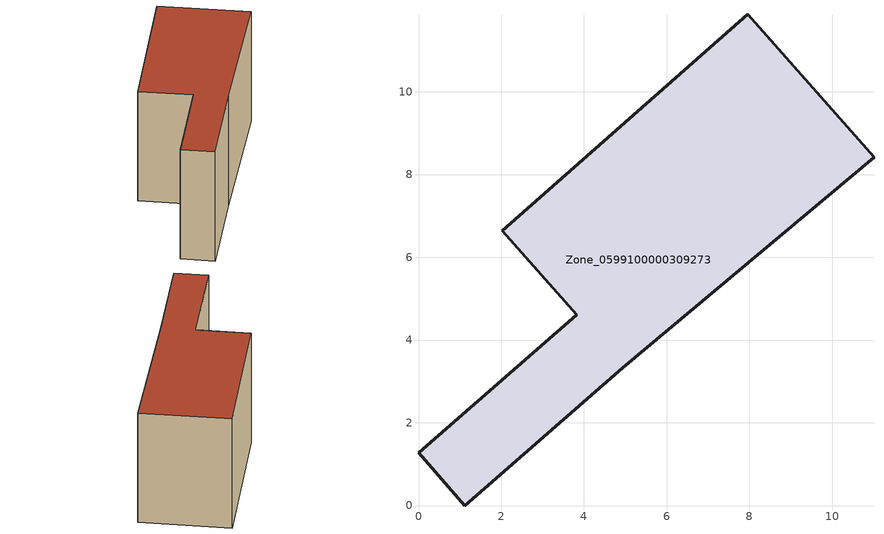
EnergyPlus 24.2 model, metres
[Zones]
Zone_0599100000309273
 floor ground (C_G): 4.94,3.33 1.12,0 0,1.28 3.82,4.61 2.02,6.64 7.96,11.87 11.01,8.42 z0
 wall outside (C_F): 1.12,0 4.94,3.33 11.01,8.42 7.96,11.87 2.02,6.64 3.82,4.61 0,1.28 1.12,0 z0:6.22
 roof outside (C_R): 3.82,4.61 0,1.28 1.12,0 4.94,3.33 11.01,8.42 7.96,11.87 2.02,6.64 z6.22
[BUILDING]
Pand.0599100000309273: North Axis=0; Terrain=City; Loads Convergence Tolerance Value=0.04; Temperature Convergence Tolerance Value=0.4; Solar Distribution=FullExterior; Maximum Number of Warmup Days=25; Minimum Number of Warmup Days=1
[Site:Location]
Rotterdam.The.Hague.AP_ZH_NLD Design_Conditions: Latitude=51.96; Longitude=4.45; Time Zone=1; Elevation=-4.5
[SITE:GROUNDTEMPERATURE:BUILDINGSURFACE]
18, 18, 18, 18, 18, 18, 18, 18, 18, 18, 18, 18
[MATERIAL] Thermal Absorptance=0.9; Solar Absorptance=0.7; Visible Absorptance=0.7
Name | Roughness | Thickness | Conductivity | Density | Specific Heat
G.TI.1946 | MediumSmooth | 0.15 | 1 | 540 | 1210
F.TI.1946 | Rough | 0.3 | 0.857143 | 1920 | 840
R.TI.1946 | MediumRough | 0.2 | 0.1 | 1500 | 1000
[CONSTRUCTION]
C_G: G.TI.1946
C_F: F.TI.1946
C_R: R.TI.1946
[ZONE]
Zone_0599100000309273: Type=1; Multiplier=1; Ceiling Height=Autocalculate; Volume=Autocalculate; Floor Area=autocalculate; Part of Total Floor Area=Yes
[ZONEINFILTRATION:DESIGNFLOWRATE]
Infil_Zone_0599100000309273: Zone or ZoneList or Space or SpaceList=Zone_0599100000309273; Schedule=AlwaysOn; Design Flow Rate Calculation Method=Flow/Area; Flow Rate per Floor Area=0.003; Constant Term Coefficient=1; Temperature Term Coefficient=0; Velocity Term Coefficient=0; Velocity Squared Term Coefficient=0
[HVACTEMPLATE:ZONE:IDEALLOADSAIRSYSTEM]
Zone_0599100000309273: Maximum Heating Supply Air Temperature=50; Minimum Cooling Supply Air Temperature=13; Maximum Heating Supply Air Humidity Ratio=0.0156; Minimum Cooling Supply Air Humidity Ratio=0.0077; Heating Limit=NoLimit; Cooling Limit=NoLimit; Dehumidification Control Type=ConstantSensibleHeatRatio; Cooling Sensible Heat Ratio=0.7; Dehumidification Setpoint=60; Humidification Control Type=None; Humidification Setpoint=30; Outdoor Air Method=None; Outdoor Air Flow Rate per Person=0.00944; Outdoor Air Flow Rate per Zone Floor Area=0; Outdoor Air Flow Rate per Zone=0; Demand Controlled Ventilation Type=None; Outdoor Air Economizer Type=NoEconomizer; Heat Recovery Type=None; Sensible Heat Recovery Effectiveness=0.7; Latent Heat Recovery Effectiveness=0.65
[ZONECONTROL:THERMOSTAT]
ThermostatControl_Zone_0599100000309273: Zone or ZoneList=Zone_0599100000309273; Control Type Schedule=DualSetpointControlType; Control 1=Thermostat_Zone_0599100000309273; Temperature Difference Between Cutout And Setpoint=0
[THERMOSTATSETPOINT:DUALSETPOINT]
Thermostat_Zone_0599100000309273: Heating Setpoint Temperature Schedule=HeatingSetpoint_Zone_0599100000309273; Cooling Setpoint Temperature Schedule=CoolingSetpoint_Zone_0599100000309273
[SCHEDULE:COMPACT]
HeatingSetpoint_Zone_0599100000309273: Through: 12/31, For: AllDays, Until: 24:00, 21
CoolingSetpoint_Zone_0599100000309273: Through: 12/31, For: AllDays, Until: 24:00, 24
DualSetpointControlType: Through: 12/31, For: AllDays, Until: 24:00, 4
AlwaysOn: Through: 12/31, For: AllDays, Until: 24:00, 1
